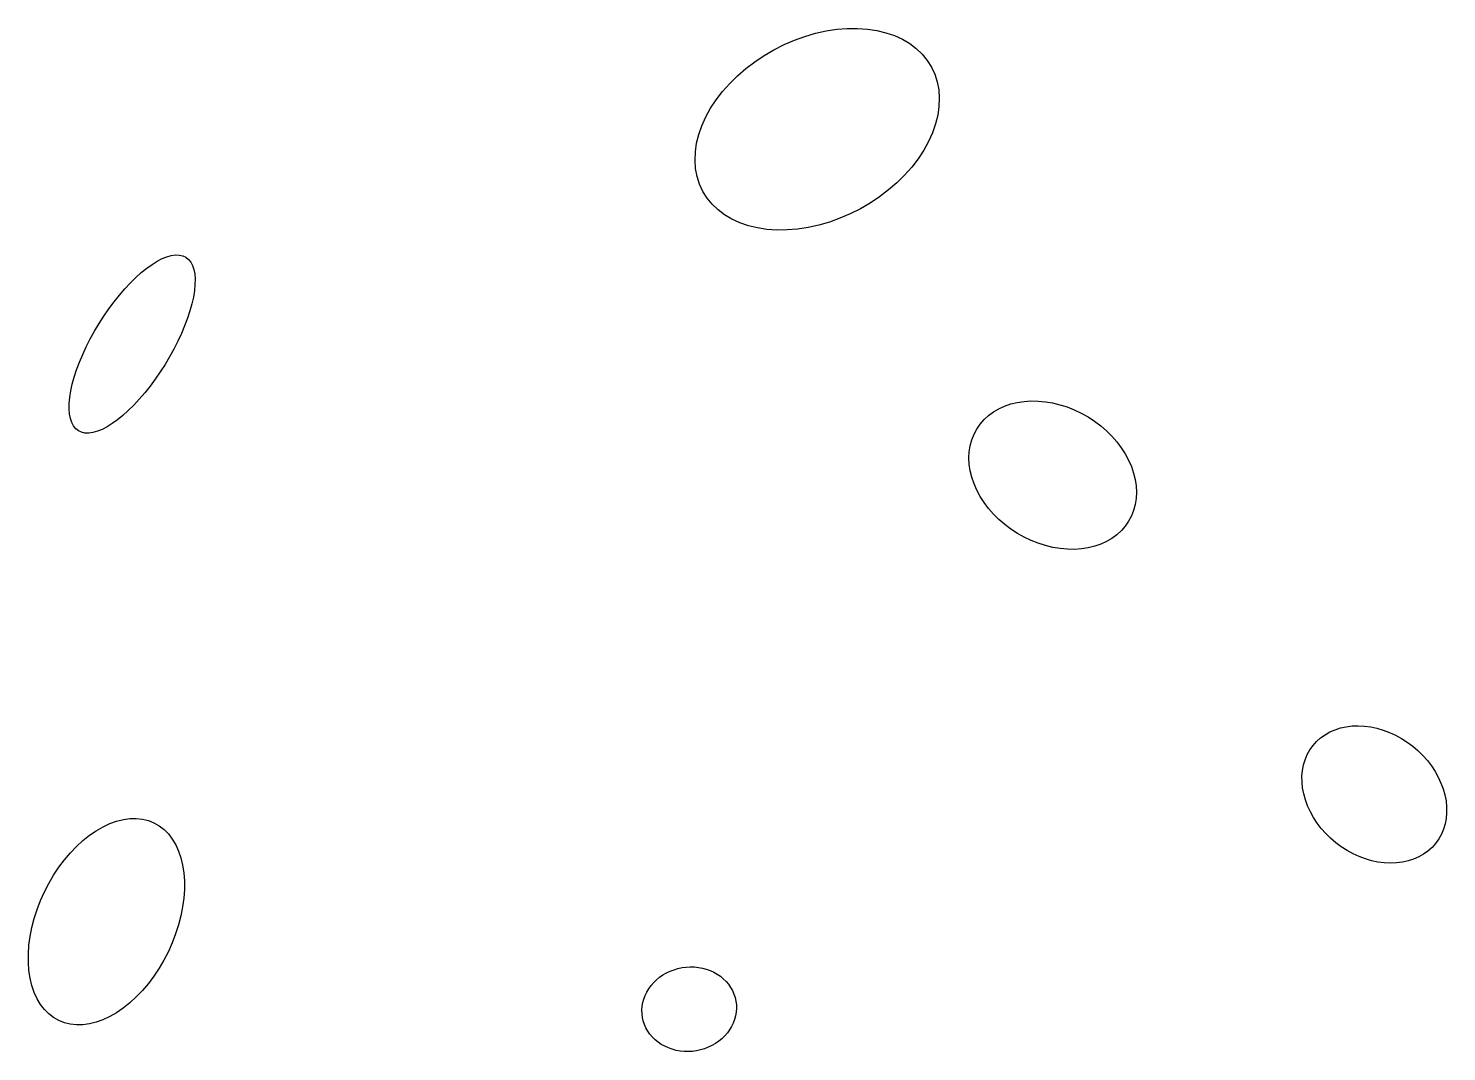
# Model space of a CAD drawing. Header units: metres. Extents: x -12209 to 21927, y -292849 to -276462.
# Drawn here: x -9637 to -4355, y -280272 to -276462 of the extents above; entities that cross this region are included whole.
import ezdxf

# ---------------------------------------------------------------- set-up
doc = ezdxf.new("R2010")
doc.units = ezdxf.units.M

msp = doc.modelspace()

# ---------------------------------------------------------------- linework, layer by layer
at = {"layer": 'LAYER'}
for p, q in [((-6784.07, -276506.18), (-6744.81, -276492.08)), ((-6784.07, -276506.18), (-6744.81, -276492.08)), ((-6744.81, -276492.08), (-6705.2, -276480.6)), ((-6744.81, -276492.08), (-6705.2, -276480.6)), ((-6705.2, -276480.6), (-6665.54, -276471.84)), ((-6705.2, -276480.6), (-6665.54, -276471.84)), ((-6665.54, -276471.84), (-6626.15, -276465.87)), ((-6665.54, -276471.84), (-6626.15, -276465.87)), ((-6626.15, -276465.87), (-6587.31, -276462.73)), ((-6626.15, -276465.87), (-6587.31, -276462.73)), ((-6587.31, -276462.73), (-6549.32, -276462.44)), ((-6587.31, -276462.73), (-6549.32, -276462.44)), ((-6549.32, -276462.44), (-6512.48, -276465.01)), ((-6549.32, -276462.44), (-6512.48, -276465.01)), ((-6512.48, -276465.01), (-6477.06, -276470.42)), ((-6512.48, -276465.01), (-6477.06, -276470.42)), ((-6477.06, -276470.42), (-6443.33, -276478.63)), ((-6477.06, -276470.42), (-6443.33, -276478.63)), ((-6443.33, -276478.63), (-6411.55, -276489.56)), ((-6443.33, -276478.63), (-6411.55, -276489.56)), ((-6411.55, -276489.56), (-6381.96, -276503.15)), ((-6411.55, -276489.56), (-6381.96, -276503.15)), ((-6896.84, -276563.13), (-6860.38, -276541.85)), ((-6896.84, -276563.13), (-6860.38, -276541.85)), ((-6860.38, -276541.85), (-6822.69, -276522.82)), ((-6860.38, -276541.85), (-6822.69, -276522.82)), ((-6822.69, -276522.82), (-6784.07, -276506.18)), ((-6822.69, -276522.82), (-6784.07, -276506.18)), ((-6381.96, -276503.15), (-6354.79, -276519.29)), ((-6381.96, -276503.15), (-6354.79, -276519.29)), ((-6354.79, -276519.29), (-6330.24, -276537.85)), ((-6354.79, -276519.29), (-6330.24, -276537.85)), ((-6330.24, -276537.85), (-6308.5, -276558.7)), ((-6330.24, -276537.85), (-6308.5, -276558.7)), ((-6964.98, -276611.79), (-6931.79, -276586.5)), ((-6964.98, -276611.79), (-6931.79, -276586.5)), ((-6931.79, -276586.5), (-6896.84, -276563.13)), ((-6931.79, -276586.5), (-6896.84, -276563.13)), ((-6308.5, -276558.7), (-6289.74, -276581.66)), ((-6308.5, -276558.7), (-6289.74, -276581.66)), ((-6289.74, -276581.66), (-6274.09, -276606.58)), ((-6289.74, -276581.66), (-6274.09, -276606.58)), ((-7025.05, -276667.32), (-6996.14, -276638.79)), ((-7025.05, -276667.32), (-6996.14, -276638.79)), ((-6996.14, -276638.79), (-6964.98, -276611.79)), ((-6996.14, -276638.79), (-6964.98, -276611.79)), ((-6274.09, -276606.58), (-6261.69, -276633.26)), ((-6274.09, -276606.58), (-6261.69, -276633.26)), ((-6261.69, -276633.26), (-6252.61, -276661.5)), ((-6261.69, -276633.26), (-6252.61, -276661.5)), ((-7075.23, -276728.03), (-7051.48, -276697.14)), ((-7075.23, -276728.03), (-7051.48, -276697.14)), ((-7051.48, -276697.14), (-7025.05, -276667.32)), ((-7051.48, -276697.14), (-7025.05, -276667.32)), ((-6252.61, -276661.5), (-6246.93, -276691.07)), ((-6252.61, -276661.5), (-6246.93, -276691.07)), ((-6246.93, -276691.07), (-6244.7, -276721.77)), ((-6246.93, -276691.07), (-6244.7, -276721.77)), ((-7114, -276792.07), (-7096.13, -276759.75)), ((-7114, -276792.07), (-7096.13, -276759.75)), ((-7096.13, -276759.75), (-7075.23, -276728.03)), ((-7096.13, -276759.75), (-7075.23, -276728.03)), ((-6245.93, -276753.35), (-6250.61, -276785.57)), ((-6245.93, -276753.35), (-6250.61, -276785.57)), ((-6244.7, -276721.77), (-6245.93, -276753.35)), ((-6244.7, -276721.77), (-6245.93, -276753.35)), ((-7128.71, -276824.74), (-7114, -276792.07)), ((-7128.71, -276824.74), (-7114, -276792.07)), ((-6250.61, -276785.57), (-6258.7, -276818.19)), ((-6250.61, -276785.57), (-6258.7, -276818.19)), ((-7148.26, -276890.13), (-7140.16, -276857.51)), ((-7148.26, -276890.13), (-7140.16, -276857.51)), ((-7140.16, -276857.51), (-7128.71, -276824.74)), ((-7140.16, -276857.51), (-7128.71, -276824.74)), ((-6270.15, -276850.96), (-6284.87, -276883.63)), ((-6270.15, -276850.96), (-6284.87, -276883.63)), ((-6258.7, -276818.19), (-6270.15, -276850.96)), ((-6258.7, -276818.19), (-6270.15, -276850.96)), ((-7154.17, -276953.93), (-7152.94, -276922.35)), ((-7154.17, -276953.93), (-7152.94, -276922.35)), ((-7152.94, -276922.35), (-7148.26, -276890.13)), ((-7152.94, -276922.35), (-7148.26, -276890.13)), ((-6302.74, -276915.95), (-6323.63, -276947.67)), ((-6302.74, -276915.95), (-6323.63, -276947.67)), ((-6284.87, -276883.63), (-6302.74, -276915.95)), ((-6284.87, -276883.63), (-6302.74, -276915.95)), ((-7151.93, -276984.62), (-7154.17, -276953.93)), ((-7151.93, -276984.62), (-7154.17, -276953.93)), ((-6323.63, -276947.67), (-6347.38, -276978.56)), ((-6323.63, -276947.67), (-6347.38, -276978.56)), ((-7146.26, -277014.2), (-7151.93, -276984.62)), ((-7146.26, -277014.2), (-7151.93, -276984.62)), ((-7137.18, -277042.44), (-7146.26, -277014.2)), ((-7137.18, -277042.44), (-7146.26, -277014.2)), ((-6373.81, -277008.38), (-6402.72, -277036.9)), ((-6373.81, -277008.38), (-6402.72, -277036.9)), ((-6347.38, -276978.56), (-6373.81, -277008.38)), ((-6347.38, -276978.56), (-6373.81, -277008.38)), ((-7124.77, -277069.12), (-7137.18, -277042.44)), ((-7124.77, -277069.12), (-7137.18, -277042.44)), ((-7124.77, -277069.12), (-7124.77, -277069.12)), ((-7109.12, -277094.03), (-7124.77, -277069.12)), ((-7124.77, -277069.12), (-7124.77, -277069.12)), ((-7109.12, -277094.03), (-7124.77, -277069.12)), ((-6433.89, -277063.91), (-6467.07, -277089.2)), ((-6433.89, -277063.91), (-6467.07, -277089.2)), ((-6402.72, -277036.9), (-6433.89, -277063.91)), ((-6402.72, -277036.9), (-6433.89, -277063.91)), ((-7090.36, -277117), (-7109.12, -277094.03)), ((-7090.36, -277117), (-7109.12, -277094.03)), ((-7068.62, -277137.85), (-7090.36, -277117)), ((-7068.62, -277137.85), (-7090.36, -277117)), ((-6538.49, -277133.85), (-6576.17, -277152.88)), ((-6538.49, -277133.85), (-6576.17, -277152.88)), ((-6502.03, -277112.57), (-6538.49, -277133.85)), ((-6502.03, -277112.57), (-6538.49, -277133.85)), ((-6467.07, -277089.2), (-6502.03, -277112.57)), ((-6467.07, -277089.2), (-6502.03, -277112.57)), ((-7044.07, -277156.41), (-7068.62, -277137.85)), ((-7044.07, -277156.41), (-7068.62, -277137.85)), ((-7016.9, -277172.54), (-7044.07, -277156.41)), ((-7016.9, -277172.54), (-7044.07, -277156.41)), ((-6987.31, -277186.13), (-7016.9, -277172.54)), ((-6987.31, -277186.13), (-7016.9, -277172.54)), ((-6955.53, -277197.07), (-6987.31, -277186.13)), ((-6955.53, -277197.07), (-6987.31, -277186.13)), ((-6654.06, -277183.62), (-6693.67, -277195.1)), ((-6654.06, -277183.62), (-6693.67, -277195.1)), ((-6614.79, -277169.52), (-6654.06, -277183.62)), ((-6614.79, -277169.52), (-6654.06, -277183.62)), ((-6576.17, -277152.88), (-6614.79, -277169.52)), ((-6576.17, -277152.88), (-6614.79, -277169.52)), ((-6921.81, -277205.28), (-6955.53, -277197.07)), ((-6921.81, -277205.28), (-6955.53, -277197.07)), ((-6886.39, -277210.69), (-6921.81, -277205.28)), ((-6886.39, -277210.69), (-6921.81, -277205.28)), ((-6849.54, -277213.26), (-6886.39, -277210.69)), ((-6849.54, -277213.26), (-6886.39, -277210.69)), ((-6811.56, -277212.97), (-6849.54, -277213.26)), ((-6811.56, -277212.97), (-6849.54, -277213.26)), ((-6772.72, -277209.83), (-6811.56, -277212.97)), ((-6772.72, -277209.83), (-6811.56, -277212.97)), ((-6733.32, -277203.86), (-6772.72, -277209.83)), ((-6733.32, -277203.86), (-6772.72, -277209.83)), ((-6693.67, -277195.1), (-6733.32, -277203.86)), ((-6693.67, -277195.1), (-6733.32, -277203.86)), ((-9196.22, -277355.23), (-9176.54, -277341.09)), ((-9196.22, -277355.23), (-9176.54, -277341.09)), ((-9176.54, -277341.09), (-9157.41, -277329.19)), ((-9176.54, -277341.09), (-9157.41, -277329.19)), ((-9157.41, -277329.19), (-9139, -277319.64)), ((-9157.41, -277329.19), (-9139, -277319.64)), ((-9139, -277319.64), (-9121.44, -277312.52)), ((-9139, -277319.64), (-9121.44, -277312.52)), ((-9121.44, -277312.52), (-9104.87, -277307.86)), ((-9121.44, -277312.52), (-9104.87, -277307.86)), ((-9104.87, -277307.86), (-9089.4, -277305.71)), ((-9104.87, -277307.86), (-9089.4, -277305.71)), ((-9089.4, -277305.71), (-9075.16, -277306.09)), ((-9089.4, -277305.71), (-9075.16, -277306.09)), ((-9075.16, -277306.09), (-9062.26, -277308.99)), ((-9075.16, -277306.09), (-9062.26, -277308.99)), ((-9062.26, -277308.99), (-9050.8, -277314.38)), ((-9062.26, -277308.99), (-9050.8, -277314.38)), ((-9050.8, -277314.38), (-9040.85, -277322.24)), ((-9050.8, -277314.38), (-9040.85, -277322.24)), ((-9040.85, -277322.24), (-9032.51, -277332.5)), ((-9040.85, -277322.24), (-9032.51, -277332.5)), ((-9032.51, -277332.5), (-9025.82, -277345.07)), ((-9032.51, -277332.5), (-9025.82, -277345.07)), ((-9025.82, -277345.07), (-9020.85, -277359.87)), ((-9025.82, -277345.07), (-9020.85, -277359.87)), ((-9257.16, -277410.06), (-9236.69, -277389.85)), ((-9257.16, -277410.06), (-9236.69, -277389.85)), ((-9236.69, -277389.85), (-9216.33, -277371.53)), ((-9236.69, -277389.85), (-9216.33, -277371.53)), ((-9216.33, -277371.53), (-9196.22, -277355.23)), ((-9216.33, -277371.53), (-9196.22, -277355.23)), ((-9020.85, -277359.87), (-9017.62, -277376.79)), ((-9020.85, -277359.87), (-9017.62, -277376.79)), ((-9017.62, -277376.79), (-9016.18, -277395.68)), ((-9017.62, -277376.79), (-9016.18, -277395.68)), ((-9016.18, -277395.68), (-9016.51, -277416.42)), ((-9016.18, -277395.68), (-9016.51, -277416.42)), ((-9297.8, -277455.49), (-9277.58, -277431.99)), ((-9297.8, -277455.49), (-9277.58, -277431.99)), ((-9277.58, -277431.99), (-9257.16, -277410.06)), ((-9277.58, -277431.99), (-9257.16, -277410.06)), ((-9018.63, -277438.84), (-9022.52, -277462.77)), ((-9018.63, -277438.84), (-9022.52, -277462.77)), ((-9016.51, -277416.42), (-9018.63, -277438.84)), ((-9016.51, -277416.42), (-9018.63, -277438.84)), ((-9337.02, -277506.45), (-9317.66, -277480.37)), ((-9337.02, -277506.45), (-9317.66, -277480.37)), ((-9317.66, -277480.37), (-9297.8, -277455.49)), ((-9317.66, -277480.37), (-9297.8, -277455.49)), ((-9028.14, -277488.03), (-9035.46, -277514.42)), ((-9028.14, -277488.03), (-9035.46, -277514.42)), ((-9022.52, -277462.77), (-9028.14, -277488.03)), ((-9022.52, -277462.77), (-9028.14, -277488.03)), ((-9373.61, -277561.39), (-9355.71, -277533.53)), ((-9373.61, -277561.39), (-9355.71, -277533.53)), ((-9355.71, -277533.53), (-9337.02, -277506.45)), ((-9355.71, -277533.53), (-9337.02, -277506.45)), ((-9044.42, -277541.76), (-9054.94, -277569.82)), ((-9044.42, -277541.76), (-9054.94, -277569.82)), ((-9035.46, -277514.42), (-9044.42, -277541.76)), ((-9035.46, -277514.42), (-9044.42, -277541.76)), ((-9406.47, -277618.64), (-9390.57, -277589.84)), ((-9406.47, -277618.64), (-9390.57, -277589.84)), ((-9390.57, -277589.84), (-9373.61, -277561.39)), ((-9390.57, -277589.84), (-9373.61, -277561.39)), ((-9066.96, -277598.39), (-9080.38, -277627.27)), ((-9066.96, -277598.39), (-9080.38, -277627.27)), ((-9054.94, -277569.82), (-9066.96, -277598.39)), ((-9054.94, -277569.82), (-9066.96, -277598.39)), ((-9434.6, -277676.46), (-9421.18, -277647.59)), ((-9434.6, -277676.46), (-9421.18, -277647.59)), ((-9421.18, -277647.59), (-9406.47, -277618.64)), ((-9421.18, -277647.59), (-9406.47, -277618.64)), ((-9095.09, -277656.22), (-9110.99, -277685.02)), ((-9095.09, -277656.22), (-9110.99, -277685.02)), ((-9080.38, -277627.27), (-9095.09, -277656.22)), ((-9080.38, -277627.27), (-9095.09, -277656.22)), ((-9457.14, -277733.1), (-9446.62, -277705.04)), ((-9457.14, -277733.1), (-9446.62, -277705.04)), ((-9446.62, -277705.04), (-9434.6, -277676.46)), ((-9446.62, -277705.04), (-9434.6, -277676.46)), ((-9127.95, -277713.47), (-9145.85, -277741.33)), ((-9127.95, -277713.47), (-9145.85, -277741.33)), ((-9110.99, -277685.02), (-9127.95, -277713.47)), ((-9110.99, -277685.02), (-9127.95, -277713.47)), ((-9473.42, -277786.83), (-9466.1, -277760.43)), ((-9473.42, -277786.83), (-9466.1, -277760.43)), ((-9466.1, -277760.43), (-9457.14, -277733.1)), ((-9466.1, -277760.43), (-9457.14, -277733.1)), ((-9145.85, -277741.33), (-9164.55, -277768.41)), ((-9145.85, -277741.33), (-9164.55, -277768.41)), ((-9482.93, -277836.02), (-9479.04, -277812.09)), ((-9482.93, -277836.02), (-9479.04, -277812.09)), ((-9479.04, -277812.09), (-9473.42, -277786.83)), ((-9479.04, -277812.09), (-9473.42, -277786.83)), ((-9203.76, -277819.37), (-9223.98, -277842.87)), ((-9203.76, -277819.37), (-9223.98, -277842.87)), ((-9183.9, -277794.49), (-9203.76, -277819.37)), ((-9183.9, -277794.49), (-9203.76, -277819.37)), ((-9164.55, -277768.41), (-9183.9, -277794.49)), ((-9164.55, -277768.41), (-9183.9, -277794.49)), ((-9485.39, -277879.18), (-9485.05, -277858.44)), ((-9485.39, -277879.18), (-9485.05, -277858.44)), ((-9485.05, -277858.44), (-9482.93, -277836.02)), ((-9485.05, -277858.44), (-9482.93, -277836.02)), ((-9244.4, -277864.8), (-9264.87, -277885.01)), ((-9244.4, -277864.8), (-9264.87, -277885.01)), ((-9223.98, -277842.87), (-9244.4, -277864.8)), ((-9223.98, -277842.87), (-9244.4, -277864.8)), ((-6022.89, -277878.48), (-6001.33, -277868.63)), ((-6022.89, -277878.48), (-6001.33, -277868.63)), ((-6001.33, -277868.63), (-5978.4, -277860.73)), ((-6001.33, -277868.63), (-5978.4, -277860.73)), ((-5978.4, -277860.73), (-5954.29, -277854.84)), ((-5978.4, -277860.73), (-5954.29, -277854.84)), ((-5954.29, -277854.84), (-5929.17, -277851.02)), ((-5954.29, -277854.84), (-5929.17, -277851.02)), ((-5929.17, -277851.02), (-5903.23, -277849.28)), ((-5929.17, -277851.02), (-5903.23, -277849.28)), ((-5903.23, -277849.28), (-5876.68, -277849.65)), ((-5903.23, -277849.28), (-5876.68, -277849.65)), ((-5876.68, -277849.65), (-5849.72, -277852.11)), ((-5876.68, -277849.65), (-5849.72, -277852.11)), ((-5849.72, -277852.11), (-5822.54, -277856.66)), ((-5849.72, -277852.11), (-5822.54, -277856.66)), ((-5822.54, -277856.66), (-5795.36, -277863.25)), ((-5822.54, -277856.66), (-5795.36, -277863.25)), ((-5795.36, -277863.25), (-5768.39, -277871.84)), ((-5795.36, -277863.25), (-5768.39, -277871.84)), ((-5768.39, -277871.84), (-5741.82, -277882.36)), ((-5768.39, -277871.84), (-5741.82, -277882.36)), ((-9483.94, -277898.07), (-9485.39, -277879.18)), ((-9483.94, -277898.07), (-9485.39, -277879.18)), ((-9480.71, -277914.99), (-9483.94, -277898.07)), ((-9480.71, -277914.99), (-9483.94, -277898.07)), ((-9475.74, -277929.79), (-9480.71, -277914.99)), ((-9475.74, -277929.79), (-9480.71, -277914.99)), ((-9305.34, -277919.62), (-9325.02, -277933.77)), ((-9305.34, -277919.62), (-9325.02, -277933.77)), ((-9285.24, -277903.33), (-9305.34, -277919.62)), ((-9285.24, -277903.33), (-9305.34, -277919.62)), ((-9264.87, -277885.01), (-9285.24, -277903.33)), ((-9264.87, -277885.01), (-9285.24, -277903.33)), ((-6092.41, -277935.75), (-6077.82, -277918.96)), ((-6092.41, -277935.75), (-6077.82, -277918.96)), ((-6077.82, -277918.96), (-6061.28, -277903.74)), ((-6077.82, -277918.96), (-6061.28, -277903.74)), ((-6061.28, -277903.74), (-6042.93, -277890.22)), ((-6061.28, -277903.74), (-6042.93, -277890.22)), ((-6042.93, -277890.22), (-6022.89, -277878.48)), ((-6042.93, -277890.22), (-6022.89, -277878.48)), ((-5741.82, -277882.36), (-5715.87, -277894.74)), ((-5741.82, -277882.36), (-5715.87, -277894.74)), ((-5715.87, -277894.74), (-5690.73, -277908.86)), ((-5715.87, -277894.74), (-5690.73, -277908.86)), ((-5690.73, -277908.86), (-5666.59, -277924.64)), ((-5690.73, -277908.86), (-5666.59, -277924.64)), ((-5666.59, -277924.64), (-5643.63, -277941.95)), ((-5666.59, -277924.64), (-5643.63, -277941.95)), ((-9469.06, -277942.36), (-9475.74, -277929.79)), ((-9469.06, -277942.36), (-9475.74, -277929.79)), ((-9460.71, -277952.62), (-9469.06, -277942.36)), ((-9460.71, -277952.62), (-9469.06, -277942.36)), ((-9450.76, -277960.47), (-9460.71, -277952.62)), ((-9450.76, -277960.47), (-9460.71, -277952.62)), ((-9450.76, -277960.47), (-9450.76, -277960.47)), ((-9439.3, -277965.87), (-9450.76, -277960.47)), ((-9450.76, -277960.47), (-9450.76, -277960.47)), ((-9439.3, -277965.87), (-9450.76, -277960.47)), ((-9426.4, -277968.77), (-9439.3, -277965.87)), ((-9426.4, -277968.77), (-9439.3, -277965.87)), ((-9412.16, -277969.15), (-9426.4, -277968.77)), ((-9412.16, -277969.15), (-9426.4, -277968.77)), ((-9396.69, -277967), (-9412.16, -277969.15)), ((-9396.69, -277967), (-9412.16, -277969.15)), ((-9380.12, -277962.34), (-9396.69, -277967)), ((-9380.12, -277962.34), (-9396.69, -277967)), ((-9362.56, -277955.21), (-9380.12, -277962.34)), ((-9362.56, -277955.21), (-9380.12, -277962.34)), ((-9344.15, -277945.67), (-9362.56, -277955.21)), ((-9344.15, -277945.67), (-9362.56, -277955.21)), ((-9325.02, -277933.77), (-9344.15, -277945.67)), ((-9325.02, -277933.77), (-9344.15, -277945.67)), ((-6123.48, -277994.21), (-6115.32, -277973.51)), ((-6123.48, -277994.21), (-6115.32, -277973.51)), ((-6115.32, -277973.51), (-6104.94, -277953.98)), ((-6115.32, -277973.51), (-6104.94, -277953.98)), ((-6104.94, -277953.98), (-6092.41, -277935.75)), ((-6104.94, -277953.98), (-6092.41, -277935.75)), ((-6104.94, -277953.98), (-6104.94, -277953.98)), ((-6104.94, -277953.98), (-6104.94, -277953.98)), ((-5643.63, -277941.95), (-5622.03, -277960.65)), ((-5643.63, -277941.95), (-5622.03, -277960.65)), ((-5622.03, -277960.65), (-5601.95, -277980.61)), ((-5622.03, -277960.65), (-5601.95, -277980.61)), ((-6132.85, -278038.43), (-6129.33, -278015.9)), ((-6132.85, -278038.43), (-6129.33, -278015.9)), ((-6129.33, -278015.9), (-6123.48, -277994.21)), ((-6129.33, -278015.9), (-6123.48, -277994.21)), ((-5601.95, -277980.61), (-5583.55, -278001.67)), ((-5601.95, -277980.61), (-5583.55, -278001.67)), ((-5583.55, -278001.67), (-5566.97, -278023.67)), ((-5583.55, -278001.67), (-5566.97, -278023.67)), ((-5566.97, -278023.67), (-5552.33, -278046.45)), ((-5566.97, -278023.67), (-5552.33, -278046.45)), ((-6134.01, -278061.62), (-6132.85, -278038.43)), ((-6134.01, -278061.62), (-6132.85, -278038.43)), ((-6132.79, -278085.3), (-6134.01, -278061.62)), ((-6132.79, -278085.3), (-6134.01, -278061.62)), ((-5552.33, -278046.45), (-5539.74, -278069.83)), ((-5552.33, -278046.45), (-5539.74, -278069.83)), ((-5539.74, -278069.83), (-5529.3, -278093.63)), ((-5539.74, -278069.83), (-5529.3, -278093.63)), ((-6129.21, -278109.28), (-6132.79, -278085.3)), ((-6129.21, -278109.28), (-6132.79, -278085.3)), ((-6123.3, -278133.39), (-6129.21, -278109.28)), ((-6123.3, -278133.39), (-6129.21, -278109.28)), ((-6115.09, -278157.44), (-6123.3, -278133.39)), ((-6115.09, -278157.44), (-6123.3, -278133.39)), ((-5529.3, -278093.63), (-5521.09, -278117.68)), ((-5529.3, -278093.63), (-5521.09, -278117.68)), ((-5521.09, -278117.68), (-5515.18, -278141.79)), ((-5521.09, -278117.68), (-5515.18, -278141.79)), ((-6104.65, -278181.24), (-6115.09, -278157.44)), ((-6104.65, -278181.24), (-6115.09, -278157.44)), ((-6092.06, -278204.62), (-6104.65, -278181.24)), ((-6092.06, -278204.62), (-6104.65, -278181.24)), ((-5515.18, -278141.79), (-5511.6, -278165.77)), ((-5515.18, -278141.79), (-5511.6, -278165.77)), ((-5511.6, -278165.77), (-5510.38, -278189.45)), ((-5511.6, -278165.77), (-5510.38, -278189.45)), ((-5510.38, -278189.45), (-5511.54, -278212.64)), ((-5510.38, -278189.45), (-5511.54, -278212.64)), ((-6077.42, -278227.4), (-6092.06, -278204.62)), ((-6077.42, -278227.4), (-6092.06, -278204.62)), ((-6060.84, -278249.4), (-6077.42, -278227.4)), ((-6060.84, -278249.4), (-6077.42, -278227.4)), ((-5515.06, -278235.17), (-5520.92, -278256.86)), ((-5515.06, -278235.17), (-5520.92, -278256.86)), ((-5511.54, -278212.64), (-5515.06, -278235.17)), ((-5511.54, -278212.64), (-5515.06, -278235.17)), ((-6042.44, -278270.46), (-6060.84, -278249.4)), ((-6042.44, -278270.46), (-6060.84, -278249.4)), ((-6022.36, -278290.42), (-6042.44, -278270.46)), ((-6022.36, -278290.42), (-6042.44, -278270.46)), ((-6000.76, -278309.12), (-6022.36, -278290.42)), ((-6000.76, -278309.12), (-6022.36, -278290.42)), ((-5529.07, -278277.56), (-5539.45, -278297.09)), ((-5529.07, -278277.56), (-5539.45, -278297.09)), ((-5520.92, -278256.86), (-5529.07, -278277.56)), ((-5520.92, -278256.86), (-5529.07, -278277.56)), ((-5977.8, -278326.43), (-6000.76, -278309.12)), ((-5977.8, -278326.43), (-6000.76, -278309.12)), ((-5953.66, -278342.21), (-5977.8, -278326.43)), ((-5953.66, -278342.21), (-5977.8, -278326.43)), ((-5928.52, -278356.33), (-5953.66, -278342.21)), ((-5928.52, -278356.33), (-5953.66, -278342.21)), ((-5583.11, -278347.33), (-5601.46, -278360.85)), ((-5583.11, -278347.33), (-5601.46, -278360.85)), ((-5566.57, -278332.11), (-5583.11, -278347.33)), ((-5566.57, -278332.11), (-5583.11, -278347.33)), ((-5551.98, -278315.32), (-5566.57, -278332.11)), ((-5551.98, -278315.32), (-5566.57, -278332.11)), ((-5539.45, -278297.09), (-5551.98, -278315.32)), ((-5539.45, -278297.09), (-5551.98, -278315.32)), ((-5902.57, -278368.71), (-5928.52, -278356.33)), ((-5902.57, -278368.71), (-5928.52, -278356.33)), ((-5876, -278379.23), (-5902.57, -278368.71)), ((-5876, -278379.23), (-5902.57, -278368.71)), ((-5849.03, -278387.82), (-5876, -278379.23)), ((-5849.03, -278387.82), (-5876, -278379.23)), ((-5821.85, -278394.41), (-5849.03, -278387.82)), ((-5821.85, -278394.41), (-5849.03, -278387.82)), ((-5794.68, -278398.96), (-5821.85, -278394.41)), ((-5794.68, -278398.96), (-5821.85, -278394.41)), ((-5767.71, -278401.42), (-5794.68, -278398.96)), ((-5767.71, -278401.42), (-5794.68, -278398.96)), ((-5741.16, -278401.79), (-5767.71, -278401.42)), ((-5741.16, -278401.79), (-5767.71, -278401.42)), ((-5715.22, -278400.05), (-5741.16, -278401.79)), ((-5715.22, -278400.05), (-5741.16, -278401.79)), ((-5690.1, -278396.23), (-5715.22, -278400.05)), ((-5690.1, -278396.23), (-5715.22, -278400.05)), ((-5665.99, -278390.34), (-5690.1, -278396.23)), ((-5665.99, -278390.34), (-5690.1, -278396.23)), ((-5643.06, -278382.44), (-5665.99, -278390.34)), ((-5643.06, -278382.44), (-5665.99, -278390.34)), ((-5621.5, -278372.59), (-5643.06, -278382.44)), ((-5621.5, -278372.59), (-5643.06, -278382.44)), ((-5601.46, -278360.85), (-5621.5, -278372.59)), ((-5601.46, -278360.85), (-5621.5, -278372.59)), ((-4807.95, -279091.83), (-4790.04, -279081.66)), ((-4807.95, -279091.83), (-4790.04, -279081.66)), ((-4790.04, -279081.66), (-4770.87, -279073.27)), ((-4790.04, -279081.66), (-4770.87, -279073.27)), ((-4770.87, -279073.27), (-4750.59, -279066.71)), ((-4770.87, -279073.27), (-4750.59, -279066.71)), ((-4750.59, -279066.71), (-4729.34, -279062.04)), ((-4750.59, -279066.71), (-4729.34, -279062.04)), ((-4729.34, -279062.04), (-4707.3, -279059.28)), ((-4729.34, -279062.04), (-4707.3, -279059.28)), ((-4707.3, -279059.28), (-4684.63, -279058.46)), ((-4707.3, -279059.28), (-4684.63, -279058.46)), ((-4684.63, -279058.46), (-4661.5, -279059.59)), ((-4684.63, -279058.46), (-4661.5, -279059.59)), ((-4661.5, -279059.59), (-4638.09, -279062.66)), ((-4661.5, -279059.59), (-4638.09, -279062.66)), ((-4638.09, -279062.66), (-4614.58, -279067.65)), ((-4638.09, -279062.66), (-4614.58, -279067.65)), ((-4614.58, -279067.65), (-4591.15, -279074.51)), ((-4614.58, -279067.65), (-4591.15, -279074.51)), ((-4591.15, -279074.51), (-4567.97, -279083.19)), ((-4591.15, -279074.51), (-4567.97, -279083.19)), ((-4567.97, -279083.19), (-4545.21, -279093.64)), ((-4567.97, -279083.19), (-4545.21, -279093.64)), ((-4864.45, -279148.45), (-4852.82, -279132.1)), ((-4864.45, -279148.45), (-4852.82, -279132.1)), ((-4852.82, -279132.1), (-4839.46, -279117.14)), ((-4852.82, -279132.1), (-4839.46, -279117.14)), ((-4852.82, -279132.1), (-4852.82, -279132.1)), ((-4852.82, -279132.1), (-4852.82, -279132.1)), ((-4839.46, -279117.14), (-4824.47, -279103.69)), ((-4839.46, -279117.14), (-4824.47, -279103.69)), ((-4824.47, -279103.69), (-4807.95, -279091.83)), ((-4824.47, -279103.69), (-4807.95, -279091.83)), ((-4545.21, -279093.64), (-4523.07, -279105.76)), ((-4545.21, -279093.64), (-4523.07, -279105.76)), ((-4523.07, -279105.76), (-4501.69, -279119.47)), ((-4523.07, -279105.76), (-4501.69, -279119.47)), ((-4501.69, -279119.47), (-4481.26, -279134.66)), ((-4501.69, -279119.47), (-4481.26, -279134.66)), ((-4481.26, -279134.66), (-4461.91, -279151.22)), ((-4481.26, -279134.66), (-4461.91, -279151.22)), ((-4888.08, -279204.51), (-4882.14, -279184.79)), ((-4888.08, -279204.51), (-4882.14, -279184.79)), ((-4882.14, -279184.79), (-4874.24, -279166.06)), ((-4882.14, -279184.79), (-4874.24, -279166.06)), ((-4874.24, -279166.06), (-4864.45, -279148.45)), ((-4874.24, -279166.06), (-4864.45, -279148.45)), ((-4461.91, -279151.22), (-4443.8, -279169.02)), ((-4461.91, -279151.22), (-4443.8, -279169.02)), ((-4443.8, -279169.02), (-4427.06, -279187.92)), ((-4443.8, -279169.02), (-4427.06, -279187.92)), ((-4427.06, -279187.92), (-4411.83, -279207.79)), ((-4427.06, -279187.92), (-4411.83, -279207.79)), ((-4893.9, -279246.3), (-4892.01, -279225.07)), ((-4893.9, -279246.3), (-4892.01, -279225.07)), ((-4893.75, -279268.06), (-4893.9, -279246.3)), ((-4893.75, -279268.06), (-4893.9, -279246.3)), ((-4892.01, -279225.07), (-4888.08, -279204.51)), ((-4892.01, -279225.07), (-4888.08, -279204.51)), ((-4411.83, -279207.79), (-4398.22, -279228.46)), ((-4411.83, -279207.79), (-4398.22, -279228.46)), ((-4398.22, -279228.46), (-4386.33, -279249.79)), ((-4398.22, -279228.46), (-4386.33, -279249.79)), ((-4891.55, -279290.16), (-4893.75, -279268.06)), ((-4891.55, -279290.16), (-4893.75, -279268.06)), ((-4887.31, -279312.45), (-4891.55, -279290.16)), ((-4887.31, -279312.45), (-4891.55, -279290.16)), ((-4386.33, -279249.79), (-4376.26, -279271.61)), ((-4386.33, -279249.79), (-4376.26, -279271.61)), ((-4376.26, -279271.61), (-4368.07, -279293.76)), ((-4376.26, -279271.61), (-4368.07, -279293.76)), ((-4368.07, -279293.76), (-4361.84, -279316.06)), ((-4368.07, -279293.76), (-4361.84, -279316.06)), ((-4881.08, -279334.75), (-4887.31, -279312.45)), ((-4881.08, -279334.75), (-4887.31, -279312.45)), ((-4872.89, -279356.89), (-4881.08, -279334.75)), ((-4872.89, -279356.89), (-4881.08, -279334.75)), ((-4361.84, -279316.06), (-4357.6, -279338.35)), ((-4361.84, -279316.06), (-4357.6, -279338.35)), ((-4357.6, -279338.35), (-4355.4, -279360.45)), ((-4357.6, -279338.35), (-4355.4, -279360.45)), ((-9283.3, -279407.47), (-9258.79, -279404.13)), ((-9283.3, -279407.47), (-9258.79, -279404.13)), ((-9258.79, -279404.13), (-9234.95, -279403.71)), ((-9258.79, -279404.13), (-9234.95, -279403.71)), ((-9234.95, -279403.71), (-9211.96, -279406.22)), ((-9234.95, -279403.71), (-9211.96, -279406.22)), ((-4862.82, -279378.71), (-4872.89, -279356.89)), ((-4862.82, -279378.71), (-4872.89, -279356.89)), ((-4850.93, -279400.04), (-4862.82, -279378.71)), ((-4850.93, -279400.04), (-4862.82, -279378.71)), ((-4837.32, -279420.72), (-4850.93, -279400.04)), ((-4837.32, -279420.72), (-4850.93, -279400.04)), ((-4357.14, -279403.44), (-4361.07, -279423.99)), ((-4357.14, -279403.44), (-4361.07, -279423.99)), ((-4355.25, -279382.2), (-4357.14, -279403.44)), ((-4355.25, -279382.2), (-4357.14, -279403.44)), ((-4355.4, -279360.45), (-4355.25, -279382.2)), ((-4355.4, -279360.45), (-4355.25, -279382.2)), ((-9409.22, -279466.33), (-9384.23, -279449.2)), ((-9409.22, -279466.33), (-9384.23, -279449.2)), ((-9384.23, -279449.2), (-9358.94, -279434.65)), ((-9384.23, -279449.2), (-9358.94, -279434.65)), ((-9358.94, -279434.65), (-9333.57, -279422.78)), ((-9358.94, -279434.65), (-9333.57, -279422.78)), ((-9333.57, -279422.78), (-9308.29, -279413.7)), ((-9333.57, -279422.78), (-9308.29, -279413.7)), ((-9308.29, -279413.7), (-9283.3, -279407.47)), ((-9308.29, -279413.7), (-9283.3, -279407.47)), ((-9211.96, -279406.22), (-9189.99, -279411.63)), ((-9211.96, -279406.22), (-9189.99, -279411.63)), ((-9189.99, -279411.63), (-9169.21, -279419.91)), ((-9189.99, -279411.63), (-9169.21, -279419.91)), ((-9169.21, -279419.91), (-9149.78, -279430.99)), ((-9169.21, -279419.91), (-9149.78, -279430.99)), ((-9149.78, -279430.99), (-9131.84, -279444.78)), ((-9149.78, -279430.99), (-9131.84, -279444.78)), ((-9131.84, -279444.78), (-9115.54, -279461.19)), ((-9131.84, -279444.78), (-9115.54, -279461.19)), ((-4822.09, -279440.58), (-4837.32, -279420.72)), ((-4822.09, -279440.58), (-4837.32, -279420.72)), ((-4805.35, -279459.49), (-4822.09, -279440.58)), ((-4805.35, -279459.49), (-4822.09, -279440.58)), ((-4367.01, -279443.71), (-4374.91, -279462.45)), ((-4367.01, -279443.71), (-4374.91, -279462.45)), ((-4361.07, -279423.99), (-4367.01, -279443.71)), ((-4361.07, -279423.99), (-4367.01, -279443.71)), ((-9480.59, -279531.8), (-9457.58, -279507.79)), ((-9480.59, -279531.8), (-9457.58, -279507.79)), ((-9457.58, -279507.79), (-9433.73, -279485.91)), ((-9457.58, -279507.79), (-9433.73, -279485.91)), ((-9433.73, -279485.91), (-9409.22, -279466.33)), ((-9433.73, -279485.91), (-9409.22, -279466.33)), ((-9115.54, -279461.19), (-9100.99, -279480.09)), ((-9115.54, -279461.19), (-9100.99, -279480.09)), ((-9100.99, -279480.09), (-9088.32, -279501.32)), ((-9100.99, -279480.09), (-9088.32, -279501.32)), ((-9088.32, -279501.32), (-9077.6, -279524.75)), ((-9088.32, -279501.32), (-9077.6, -279524.75)), ((-4787.24, -279477.29), (-4805.35, -279459.49)), ((-4787.24, -279477.29), (-4805.35, -279459.49)), ((-4767.89, -279493.85), (-4787.24, -279477.29)), ((-4767.89, -279493.85), (-4787.24, -279477.29)), ((-4747.46, -279509.04), (-4767.89, -279493.85)), ((-4747.46, -279509.04), (-4767.89, -279493.85)), ((-4726.08, -279522.75), (-4747.46, -279509.04)), ((-4726.08, -279522.75), (-4747.46, -279509.04)), ((-4396.33, -279496.4), (-4409.69, -279511.36)), ((-4396.33, -279496.4), (-4409.69, -279511.36)), ((-4384.7, -279480.05), (-4396.33, -279496.4)), ((-4384.7, -279480.05), (-4396.33, -279496.4)), ((-4374.91, -279462.45), (-4384.7, -279480.05)), ((-4374.91, -279462.45), (-4384.7, -279480.05)), ((-9523.36, -279585.47), (-9502.57, -279557.76)), ((-9523.36, -279585.47), (-9502.57, -279557.76)), ((-9502.57, -279557.76), (-9480.59, -279531.8)), ((-9502.57, -279557.76), (-9480.59, -279531.8)), ((-9077.6, -279524.75), (-9068.94, -279550.17)), ((-9077.6, -279524.75), (-9068.94, -279550.17)), ((-9068.94, -279550.17), (-9062.38, -279577.4)), ((-9068.94, -279550.17), (-9062.38, -279577.4)), ((-4703.94, -279534.87), (-4726.08, -279522.75)), ((-4703.94, -279534.87), (-4726.08, -279522.75)), ((-4681.19, -279545.31), (-4703.94, -279534.87)), ((-4681.19, -279545.31), (-4703.94, -279534.87)), ((-4658, -279554), (-4681.19, -279545.31)), ((-4658, -279554), (-4681.19, -279545.31)), ((-4634.57, -279560.86), (-4658, -279554)), ((-4634.57, -279560.86), (-4658, -279554)), ((-4611.06, -279565.84), (-4634.57, -279560.86)), ((-4611.06, -279565.84), (-4634.57, -279560.86)), ((-4498.57, -279561.79), (-4519.81, -279566.47)), ((-4498.57, -279561.79), (-4519.81, -279566.47)), ((-4478.28, -279555.23), (-4498.57, -279561.79)), ((-4478.28, -279555.23), (-4498.57, -279561.79)), ((-4459.11, -279546.84), (-4478.28, -279555.23)), ((-4459.11, -279546.84), (-4478.28, -279555.23)), ((-4441.2, -279536.68), (-4459.11, -279546.84)), ((-4441.2, -279536.68), (-4459.11, -279546.84)), ((-4424.68, -279524.82), (-4441.2, -279536.68)), ((-4424.68, -279524.82), (-4441.2, -279536.68)), ((-4409.69, -279511.36), (-4424.68, -279524.82)), ((-4409.69, -279511.36), (-4424.68, -279524.82)), ((-9560.76, -279645.3), (-9542.81, -279614.73)), ((-9560.76, -279645.3), (-9542.81, -279614.73)), ((-9542.81, -279614.73), (-9523.36, -279585.47)), ((-9542.81, -279614.73), (-9523.36, -279585.47)), ((-9062.38, -279577.4), (-9057.99, -279606.24)), ((-9062.38, -279577.4), (-9057.99, -279606.24)), ((-9057.99, -279606.24), (-9055.79, -279636.46)), ((-9057.99, -279606.24), (-9055.79, -279636.46)), ((-4587.65, -279568.91), (-4611.06, -279565.84)), ((-4587.65, -279568.91), (-4611.06, -279565.84)), ((-4564.52, -279570.04), (-4587.65, -279568.91)), ((-4564.52, -279570.04), (-4587.65, -279568.91)), ((-4541.85, -279569.23), (-4564.52, -279570.04)), ((-4541.85, -279569.23), (-4564.52, -279570.04)), ((-4519.81, -279566.47), (-4541.85, -279569.23)), ((-4519.81, -279566.47), (-4541.85, -279569.23)), ((-9577.08, -279676.96), (-9560.76, -279645.3)), ((-9577.08, -279676.96), (-9560.76, -279645.3)), ((-9055.8, -279667.84), (-9058.02, -279700.12)), ((-9055.8, -279667.84), (-9058.02, -279700.12)), ((-9055.79, -279636.46), (-9055.8, -279667.84)), ((-9055.79, -279636.46), (-9055.8, -279667.84)), ((-9604.35, -279742.57), (-9591.65, -279709.47)), ((-9604.35, -279742.57), (-9591.65, -279709.47)), ((-9591.65, -279709.47), (-9577.08, -279676.96)), ((-9591.65, -279709.47), (-9577.08, -279676.96)), ((-9058.02, -279700.12), (-9062.44, -279733.08)), ((-9058.02, -279700.12), (-9062.44, -279733.08)), ((-9615.08, -279776.02), (-9604.35, -279742.57)), ((-9615.08, -279776.02), (-9604.35, -279742.57)), ((-9069.02, -279766.46), (-9077.71, -279800)), ((-9069.02, -279766.46), (-9077.71, -279800)), ((-9062.44, -279733.08), (-9069.02, -279766.46)), ((-9062.44, -279733.08), (-9069.02, -279766.46)), ((-9630.36, -279842.93), (-9623.78, -279809.56)), ((-9630.36, -279842.93), (-9623.78, -279809.56)), ((-9623.78, -279809.56), (-9615.08, -279776.02)), ((-9623.78, -279809.56), (-9615.08, -279776.02)), ((-9077.71, -279800), (-9088.45, -279833.44)), ((-9077.71, -279800), (-9088.45, -279833.44)), ((-9637, -279908.18), (-9634.77, -279875.89)), ((-9637, -279908.18), (-9634.77, -279875.89)), ((-9634.77, -279875.89), (-9630.36, -279842.93)), ((-9634.77, -279875.89), (-9630.36, -279842.93)), ((-9101.15, -279866.55), (-9115.71, -279899.05)), ((-9101.15, -279866.55), (-9115.71, -279899.05)), ((-9088.45, -279833.44), (-9101.15, -279866.55)), ((-9088.45, -279833.44), (-9101.15, -279866.55)), ((-9637.01, -279939.55), (-9637, -279908.18)), ((-9637.01, -279939.55), (-9637, -279908.18)), ((-9132.03, -279930.71), (-9149.99, -279961.28)), ((-9132.03, -279930.71), (-9149.99, -279961.28)), ((-9115.71, -279899.05), (-9132.03, -279930.71)), ((-9115.71, -279899.05), (-9132.03, -279930.71)), ((-9634.81, -279969.77), (-9637.01, -279939.55)), ((-9634.81, -279969.77), (-9637.01, -279939.55)), ((-9630.42, -279998.61), (-9634.81, -279969.77)), ((-9630.42, -279998.61), (-9634.81, -279969.77)), ((-9149.99, -279961.28), (-9169.43, -279990.54)), ((-9149.99, -279961.28), (-9169.43, -279990.54)), ((-7273.79, -279986.24), (-7260.67, -279978.64)), ((-7273.79, -279986.24), (-7260.67, -279978.64)), ((-7260.67, -279978.64), (-7246.9, -279972.06)), ((-7260.67, -279978.64), (-7246.9, -279972.06)), ((-7246.9, -279972.06), (-7232.6, -279966.57)), ((-7246.9, -279972.06), (-7232.6, -279966.57)), ((-7232.6, -279966.57), (-7217.86, -279962.19)), ((-7232.6, -279966.57), (-7217.86, -279962.19)), ((-7217.86, -279962.19), (-7202.81, -279958.97)), ((-7217.86, -279962.19), (-7202.81, -279958.97)), ((-7202.81, -279958.97), (-7187.55, -279956.93)), ((-7202.81, -279958.97), (-7187.55, -279956.93)), ((-7187.55, -279956.93), (-7172.2, -279956.08)), ((-7187.55, -279956.93), (-7172.2, -279956.08)), ((-7172.2, -279956.08), (-7156.88, -279956.44)), ((-7172.2, -279956.08), (-7156.88, -279956.44)), ((-7156.88, -279956.44), (-7141.71, -279957.99)), ((-7156.88, -279956.44), (-7141.71, -279957.99)), ((-7141.71, -279957.99), (-7126.79, -279960.72)), ((-7141.71, -279957.99), (-7126.79, -279960.72)), ((-7126.79, -279960.72), (-7112.25, -279964.62)), ((-7126.79, -279960.72), (-7112.25, -279964.62)), ((-7112.25, -279964.62), (-7098.2, -279969.66)), ((-7112.25, -279964.62), (-7098.2, -279969.66)), ((-7098.2, -279969.66), (-7084.73, -279975.8)), ((-7098.2, -279969.66), (-7084.73, -279975.8)), ((-7084.73, -279975.8), (-7071.96, -279982.98)), ((-7084.73, -279975.8), (-7071.96, -279982.98)), ((-7071.96, -279982.98), (-7059.98, -279991.16)), ((-7071.96, -279982.98), (-7059.98, -279991.16)), ((-9623.86, -280025.84), (-9630.42, -279998.61)), ((-9623.86, -280025.84), (-9630.42, -279998.61)), ((-9615.19, -280051.27), (-9623.86, -280025.84)), ((-9615.19, -280051.27), (-9623.86, -280025.84)), ((-9190.23, -280018.25), (-9212.21, -280044.21)), ((-9190.23, -280018.25), (-9212.21, -280044.21)), ((-9169.43, -279990.54), (-9190.23, -280018.25)), ((-9169.43, -279990.54), (-9190.23, -280018.25)), ((-7333.8, -280049.74), (-7326.43, -280037.42)), ((-7333.8, -280049.74), (-7326.43, -280037.42)), ((-7326.43, -280037.42), (-7317.91, -280025.68)), ((-7326.43, -280037.42), (-7317.91, -280025.68)), ((-7317.91, -280025.68), (-7308.31, -280014.61)), ((-7317.91, -280025.68), (-7308.31, -280014.61)), ((-7308.31, -280014.61), (-7297.7, -280004.3)), ((-7308.31, -280014.61), (-7297.7, -280004.3)), ((-7297.7, -280004.3), (-7286.16, -279994.82)), ((-7297.7, -280004.3), (-7286.16, -279994.82)), ((-7286.16, -279994.82), (-7273.79, -279986.24)), ((-7286.16, -279994.82), (-7273.79, -279986.24)), ((-7059.98, -279991.16), (-7048.89, -280000.28)), ((-7059.98, -279991.16), (-7048.89, -280000.28)), ((-7048.89, -280000.28), (-7038.76, -280010.25)), ((-7048.89, -280000.28), (-7038.76, -280010.25)), ((-7038.76, -280010.25), (-7029.67, -280021.02)), ((-7038.76, -280010.25), (-7029.67, -280021.02)), ((-7029.67, -280021.02), (-7021.7, -280032.49)), ((-7029.67, -280021.02), (-7021.7, -280032.49)), ((-7021.7, -280032.49), (-7014.9, -280044.59)), ((-7021.7, -280032.49), (-7014.9, -280044.59)), ((-9604.48, -280074.69), (-9615.19, -280051.27)), ((-9604.48, -280074.69), (-9615.19, -280051.27)), ((-9591.8, -280095.93), (-9604.48, -280074.69)), ((-9591.8, -280095.93), (-9604.48, -280074.69)), ((-9259.06, -280090.1), (-9283.58, -280109.68)), ((-9259.06, -280090.1), (-9283.58, -280109.68)), ((-9235.21, -280068.22), (-9259.06, -280090.1)), ((-9235.21, -280068.22), (-9259.06, -280090.1)), ((-9212.21, -280044.21), (-9235.21, -280068.22)), ((-9212.21, -280044.21), (-9235.21, -280068.22)), ((-7350.86, -280102.92), (-7348.54, -280089.24)), ((-7350.86, -280102.92), (-7348.54, -280089.24)), ((-7348.54, -280089.24), (-7344.9, -280075.75)), ((-7348.54, -280089.24), (-7344.9, -280075.75)), ((-7344.9, -280075.75), (-7339.98, -280062.55)), ((-7344.9, -280075.75), (-7339.98, -280062.55)), ((-7339.98, -280062.55), (-7333.8, -280049.74)), ((-7339.98, -280062.55), (-7333.8, -280049.74)), ((-7014.9, -280044.59), (-7009.33, -280057.21)), ((-7014.9, -280044.59), (-7009.33, -280057.21)), ((-7009.33, -280057.21), (-7005.02, -280070.26)), ((-7009.33, -280057.21), (-7005.02, -280070.26)), ((-7005.02, -280070.26), (-7002.02, -280083.64)), ((-7005.02, -280070.26), (-7002.02, -280083.64)), ((-7002.02, -280083.64), (-7000.33, -280097.25)), ((-7002.02, -280083.64), (-7000.33, -280097.25)), ((-9577.26, -280114.82), (-9591.8, -280095.93)), ((-9577.26, -280114.82), (-9591.8, -280095.93)), ((-9560.96, -280131.23), (-9577.26, -280114.82)), ((-9560.96, -280131.23), (-9577.26, -280114.82)), ((-9543.02, -280145.03), (-9560.96, -280131.23)), ((-9543.02, -280145.03), (-9560.96, -280131.23)), ((-9333.85, -280141.36), (-9359.23, -280153.23)), ((-9333.85, -280141.36), (-9359.23, -280153.23)), ((-9308.57, -280126.81), (-9333.85, -280141.36)), ((-9308.57, -280126.81), (-9333.85, -280141.36)), ((-9283.58, -280109.68), (-9308.57, -280126.81)), ((-9283.58, -280109.68), (-9308.57, -280126.81)), ((-7351.86, -280116.68), (-7350.86, -280102.92)), ((-7351.86, -280116.68), (-7350.86, -280102.92)), ((-7351.51, -280130.41), (-7351.86, -280116.68)), ((-7351.51, -280130.41), (-7351.86, -280116.68)), ((-7349.83, -280144.03), (-7351.51, -280130.41)), ((-7349.83, -280144.03), (-7351.51, -280130.41)), ((-7349.83, -280144.03), (-7349.83, -280144.03)), ((-7346.83, -280157.41), (-7349.83, -280144.03)), ((-7349.83, -280144.03), (-7349.83, -280144.03)), ((-7346.83, -280157.41), (-7349.83, -280144.03)), ((-7003.31, -280138.42), (-7006.95, -280151.91)), ((-7003.31, -280138.42), (-7006.95, -280151.91)), ((-7000.98, -280124.75), (-7003.31, -280138.42)), ((-7000.98, -280124.75), (-7003.31, -280138.42)), ((-6999.99, -280110.99), (-7000.98, -280124.75)), ((-6999.99, -280110.99), (-7000.98, -280124.75)), ((-7000.33, -280097.25), (-6999.99, -280110.99)), ((-7000.33, -280097.25), (-6999.99, -280110.99)), ((-9523.59, -280156.11), (-9543.02, -280145.03)), ((-9523.59, -280156.11), (-9543.02, -280145.03)), ((-9523.59, -280156.11), (-9523.59, -280156.11)), ((-9502.81, -280164.38), (-9523.59, -280156.11)), ((-9523.59, -280156.11), (-9523.59, -280156.11)), ((-9502.81, -280164.38), (-9523.59, -280156.11)), ((-9480.84, -280169.8), (-9502.81, -280164.38)), ((-9480.84, -280169.8), (-9502.81, -280164.38)), ((-9457.85, -280172.3), (-9480.84, -280169.8)), ((-9457.85, -280172.3), (-9480.84, -280169.8)), ((-9434, -280171.89), (-9457.85, -280172.3)), ((-9434, -280171.89), (-9457.85, -280172.3)), ((-9409.5, -280168.55), (-9434, -280171.89)), ((-9409.5, -280168.55), (-9434, -280171.89)), ((-9384.51, -280162.31), (-9409.5, -280168.55)), ((-9384.51, -280162.31), (-9409.5, -280168.55)), ((-9359.23, -280153.23), (-9384.51, -280162.31)), ((-9359.23, -280153.23), (-9384.51, -280162.31)), ((-7342.52, -280170.46), (-7346.83, -280157.41)), ((-7342.52, -280170.46), (-7346.83, -280157.41)), ((-7336.95, -280183.08), (-7342.52, -280170.46)), ((-7336.95, -280183.08), (-7342.52, -280170.46)), ((-7330.15, -280195.17), (-7336.95, -280183.08)), ((-7330.15, -280195.17), (-7336.95, -280183.08)), ((-7322.18, -280206.64), (-7330.15, -280195.17)), ((-7322.18, -280206.64), (-7330.15, -280195.17)), ((-7025.42, -280190.24), (-7033.94, -280201.98)), ((-7025.42, -280190.24), (-7033.94, -280201.98)), ((-7018.05, -280177.92), (-7025.42, -280190.24)), ((-7018.05, -280177.92), (-7025.42, -280190.24)), ((-7011.87, -280165.11), (-7018.05, -280177.92)), ((-7011.87, -280165.11), (-7018.05, -280177.92)), ((-7006.95, -280151.91), (-7011.87, -280165.11)), ((-7006.95, -280151.91), (-7011.87, -280165.11)), ((-7313.09, -280217.41), (-7322.18, -280206.64)), ((-7313.09, -280217.41), (-7322.18, -280206.64)), ((-7302.96, -280227.39), (-7313.09, -280217.41)), ((-7302.96, -280227.39), (-7313.09, -280217.41)), ((-7291.86, -280236.5), (-7302.96, -280227.39)), ((-7291.86, -280236.5), (-7302.96, -280227.39)), ((-7279.88, -280244.68), (-7291.86, -280236.5)), ((-7279.88, -280244.68), (-7291.86, -280236.5)), ((-7267.11, -280251.87), (-7279.88, -280244.68)), ((-7267.11, -280251.87), (-7279.88, -280244.68)), ((-7091.18, -280249.02), (-7104.94, -280255.6)), ((-7091.18, -280249.02), (-7104.94, -280255.6)), ((-7078.06, -280241.42), (-7091.18, -280249.02)), ((-7078.06, -280241.42), (-7091.18, -280249.02)), ((-7065.69, -280232.85), (-7078.06, -280241.42)), ((-7065.69, -280232.85), (-7078.06, -280241.42)), ((-7054.15, -280223.37), (-7065.69, -280232.85)), ((-7054.15, -280223.37), (-7065.69, -280232.85)), ((-7043.54, -280213.05), (-7054.15, -280223.37)), ((-7043.54, -280213.05), (-7054.15, -280223.37)), ((-7033.94, -280201.98), (-7043.54, -280213.05)), ((-7033.94, -280201.98), (-7043.54, -280213.05)), ((-7253.65, -280258), (-7267.11, -280251.87)), ((-7253.65, -280258), (-7267.11, -280251.87)), ((-7239.59, -280263.04), (-7253.65, -280258)), ((-7239.59, -280263.04), (-7253.65, -280258)), ((-7225.05, -280266.94), (-7239.59, -280263.04)), ((-7225.05, -280266.94), (-7239.59, -280263.04)), ((-7210.14, -280269.68), (-7225.05, -280266.94)), ((-7210.14, -280269.68), (-7225.05, -280266.94)), ((-7194.96, -280271.23), (-7210.14, -280269.68)), ((-7194.96, -280271.23), (-7210.14, -280269.68)), ((-7179.64, -280271.58), (-7194.96, -280271.23)), ((-7179.64, -280271.58), (-7194.96, -280271.23)), ((-7164.3, -280270.73), (-7179.64, -280271.58)), ((-7164.3, -280270.73), (-7179.64, -280271.58)), ((-7149.04, -280268.69), (-7164.3, -280270.73)), ((-7149.04, -280268.69), (-7164.3, -280270.73)), ((-7133.98, -280265.47), (-7149.04, -280268.69)), ((-7133.98, -280265.47), (-7149.04, -280268.69)), ((-7119.25, -280261.1), (-7133.98, -280265.47)), ((-7119.25, -280261.1), (-7133.98, -280265.47)), ((-7104.94, -280255.6), (-7119.25, -280261.1)), ((-7104.94, -280255.6), (-7119.25, -280261.1))]:
    msp.add_line(p, q, dxfattribs=at)

doc.saveas('drawing.dxf')
